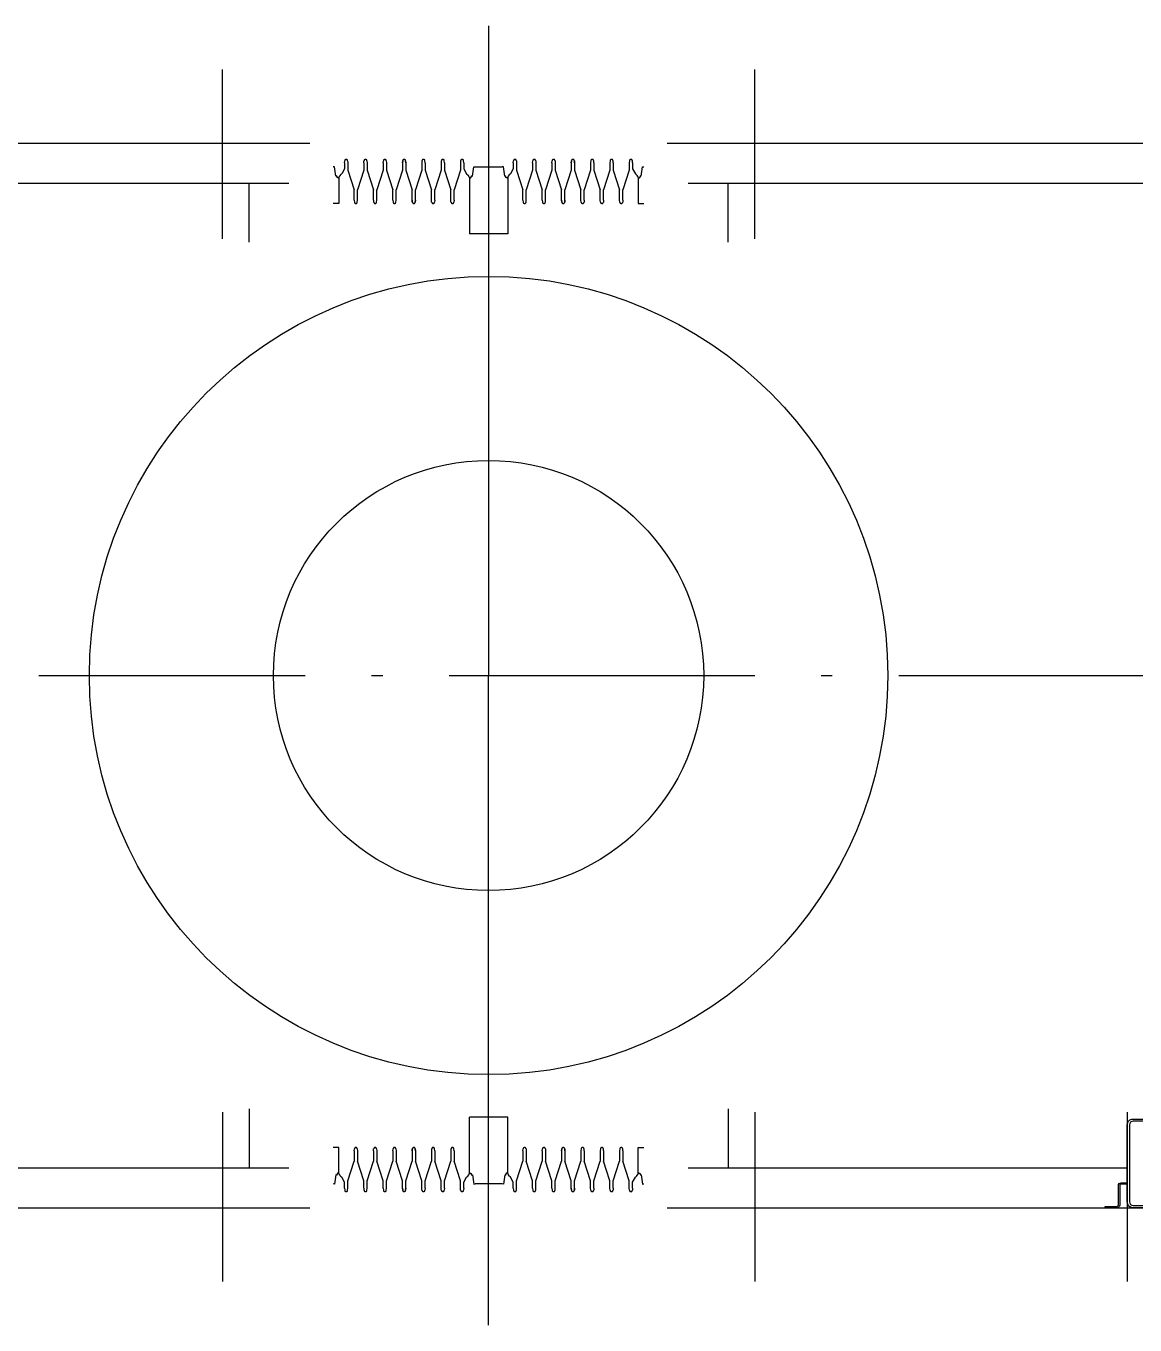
# Model space of a CAD drawing. Header units: millimetres. Extents: x 39 to 880, y 30 to 327.
# Drawn here: x 282.5 to 332.5, y 113 to 171.5 of the extents above; entities that cross this region are included whole.
import ezdxf

# ---------------------------------------------------------------- set-up
doc = ezdxf.new("R2010")
doc.units = ezdxf.units.MM
doc.linetypes.add('ACAD_ISO10W100', pattern=[18.5, 12, -3, 0.5, -3])
doc.layers.add('AXE', color=1, linetype='ACAD_ISO10W100')
doc.layers.add('SUBTIRE', color=1, linetype='Continuous')

msp = doc.modelspace()

# ---------------------------------------------------------------- linework, layer by layer
at = {"color": 1, "linetype": 'ACAD_ISO10W100'}
for p, q in [((98.079, 142.244), (303.351, 142.244)), ((303.351, 142.244), (436.951, 142.244))]:
    msp.add_line(p, q, dxfattribs=at)
at = {"layer": 'AXE', "ltscale": 10}
for p in [(303.351, 171.535), (303.351, 112.952)]:
    msp.add_line(p, (303.351, 142.244), dxfattribs=at)
at = {"layer": 'AXE'}
for p, q in [((291.351, 161.933), (291.351, 169.574)), ((315.351, 161.933), (315.351, 169.574)), ((296.856, 165.363), (296.864, 165.456)), ((296.856, 165.363), (296.856, 165.086)), ((296.998, 165.456), (297.006, 165.363)), ((297.006, 165.363), (297.006, 165.036)), ((297.727, 165.363), (297.735, 165.456)), ((297.727, 165.363), (297.727, 165.036)), ((297.87, 165.456), (297.878, 165.363)), ((297.878, 165.363), (297.878, 165.036)), ((298.599, 165.363), (298.607, 165.456)), ((298.599, 165.363), (298.599, 165.036)), ((298.741, 165.456), (298.749, 165.363)), ((298.749, 165.363), (298.749, 165.036)), ((299.471, 165.363), (299.479, 165.456)), ((299.479, 165.456), (299.471, 165.363)), ((299.471, 165.363), (299.471, 165.036)), ((299.471, 165.363), (299.471, 165.036)), ((299.613, 165.456), (299.621, 165.363)), ((299.621, 165.363), (299.613, 165.456)), ((299.621, 165.363), (299.621, 165.036)), ((299.621, 165.363), (299.621, 165.036)), ((300.35, 165.456), (300.342, 165.363)), ((300.342, 165.363), (300.342, 165.036)), ((300.492, 165.363), (300.484, 165.456)), ((300.492, 165.363), (300.484, 165.456)), ((300.492, 165.363), (300.492, 165.036)), ((300.492, 165.363), (300.492, 165.036)), ((301.222, 165.456), (301.214, 165.363)), ((301.222, 165.456), (301.214, 165.363)), ((301.214, 165.363), (301.214, 165.036)), ((301.214, 165.363), (301.214, 165.036)), ((301.364, 165.363), (301.356, 165.456)), ((301.364, 165.363), (301.356, 165.456)), ((301.364, 165.363), (301.364, 165.036)), ((301.364, 165.363), (301.364, 165.036)), ((302.093, 165.456), (302.085, 165.363)), ((302.093, 165.456), (302.085, 165.363)), ((302.085, 165.363), (302.085, 165.036)), ((302.236, 165.363), (302.228, 165.456)), ((302.236, 165.363), (302.228, 165.456)), ((302.236, 165.363), (302.236, 165.086)), ((304.466, 165.363), (304.474, 165.456)), ((304.466, 165.363), (304.474, 165.456)), ((304.466, 165.363), (304.466, 165.086)), ((304.608, 165.456), (304.616, 165.363)), ((304.608, 165.456), (304.616, 165.363)), ((304.616, 165.363), (304.616, 165.036)), ((305.337, 165.363), (305.345, 165.456)), ((305.337, 165.363), (305.345, 165.456)), ((305.337, 165.363), (305.337, 165.036)), ((305.337, 165.363), (305.337, 165.036)), ((305.48, 165.456), (305.488, 165.363)), ((305.48, 165.456), (305.488, 165.363)), ((305.488, 165.363), (305.488, 165.036)), ((305.488, 165.363), (305.488, 165.036)), ((306.209, 165.363), (306.217, 165.456)), ((306.209, 165.363), (306.217, 165.456)), ((306.209, 165.363), (306.209, 165.036)), ((306.209, 165.363), (306.209, 165.036)), ((306.351, 165.456), (306.359, 165.363)), ((306.359, 165.363), (306.359, 165.036)), ((307.089, 165.456), (307.081, 165.363)), ((307.081, 165.363), (307.089, 165.456)), ((307.081, 165.363), (307.081, 165.036)), ((307.081, 165.363), (307.081, 165.036)), ((307.231, 165.363), (307.223, 165.456)), ((307.223, 165.456), (307.231, 165.363)), ((307.231, 165.363), (307.231, 165.036)), ((307.231, 165.363), (307.231, 165.036)), ((307.96, 165.456), (307.952, 165.363)), ((307.952, 165.363), (307.952, 165.036)), ((308.102, 165.363), (308.094, 165.456)), ((308.102, 165.363), (308.102, 165.036)), ((308.832, 165.456), (308.824, 165.363)), ((308.824, 165.363), (308.824, 165.036)), ((308.974, 165.363), (308.966, 165.456)), ((308.974, 165.363), (308.974, 165.036)), ((309.703, 165.456), (309.695, 165.363)), ((309.695, 165.363), (309.695, 165.036)), ((309.846, 165.363), (309.838, 165.456)), ((309.846, 165.363), (309.846, 165.086)), ((296.41, 165.184), (296.351, 165.176)), ((296.471, 164.769), (296.41, 165.184)), ((296.491, 164.772), (296.471, 164.769)), ((296.535, 164.708), (296.491, 164.772)), ((296.604, 164.656), (296.539, 164.704)), ((296.604, 164.699), (296.604, 164.656)), ((296.604, 164.656), (296.604, 163.529)), ((296.657, 164.781), (296.636, 164.765)), ((296.728, 164.866), (296.657, 164.812)), ((296.657, 164.812), (296.657, 164.781)), ((296.856, 165.086), (296.732, 164.871)), ((297.006, 165.036), (297.292, 164.152)), ((297.727, 165.036), (297.442, 164.152)), ((297.878, 165.036), (298.163, 164.152)), ((298.599, 165.036), (298.313, 164.152)), ((298.749, 165.036), (299.035, 164.152)), ((299.471, 165.036), (299.185, 164.152)), ((299.621, 165.036), (299.906, 164.152)), ((300.342, 165.036), (300.057, 164.152)), ((300.492, 165.036), (300.778, 164.152)), ((300.492, 165.036), (300.778, 164.152)), ((301.214, 165.036), (300.928, 164.152)), ((301.214, 165.036), (300.928, 164.152)), ((301.364, 165.036), (301.65, 164.152)), ((302.085, 165.036), (301.8, 164.152)), ((302.236, 165.086), (302.36, 164.871)), ((302.236, 165.086), (302.36, 164.871)), ((302.364, 164.866), (302.434, 164.812)), ((302.364, 164.866), (302.434, 164.812)), ((302.434, 164.812), (302.434, 164.781)), ((302.434, 164.812), (302.434, 164.781)), ((302.434, 164.781), (302.455, 164.765)), ((302.434, 164.781), (302.455, 164.765)), ((302.488, 164.699), (302.488, 164.656)), ((302.488, 164.699), (302.488, 164.656)), ((304.214, 164.699), (304.214, 164.656)), ((304.214, 164.699), (304.214, 164.656)), ((304.267, 164.781), (304.246, 164.765)), ((304.267, 164.781), (304.246, 164.765)), ((304.338, 164.866), (304.267, 164.812)), ((304.338, 164.866), (304.267, 164.812)), ((304.267, 164.812), (304.267, 164.781)), ((304.267, 164.812), (304.267, 164.781)), ((304.466, 165.086), (304.342, 164.871)), ((304.466, 165.086), (304.342, 164.871)), ((304.616, 165.036), (304.902, 164.152)), ((305.337, 165.036), (305.052, 164.152)), ((305.488, 165.036), (305.773, 164.152)), ((305.488, 165.036), (305.773, 164.152)), ((306.209, 165.036), (305.923, 164.152)), ((306.209, 165.036), (305.923, 164.152)), ((306.359, 165.036), (306.645, 164.152)), ((307.081, 165.036), (306.795, 164.152)), ((307.231, 165.036), (307.516, 164.152)), ((307.952, 165.036), (307.667, 164.152)), ((308.102, 165.036), (308.388, 164.152)), ((308.824, 165.036), (308.538, 164.152)), ((308.974, 165.036), (309.26, 164.152)), ((309.695, 165.036), (309.41, 164.152)), ((309.846, 165.086), (309.97, 164.871)), ((309.974, 164.866), (310.044, 164.812)), ((310.044, 164.812), (310.044, 164.781)), ((310.044, 164.781), (310.065, 164.765)), ((310.098, 164.656), (310.162, 164.704)), ((310.098, 164.699), (310.098, 164.656)), ((310.098, 164.656), (310.098, 163.529)), ((310.167, 164.708), (310.211, 164.772)), ((310.211, 164.772), (310.231, 164.769)), ((310.231, 164.769), (310.291, 165.184)), ((310.291, 165.184), (310.351, 165.176)), ((297.292, 163.686), (297.292, 164.152)), ((297.442, 163.686), (297.442, 164.152)), ((298.163, 163.686), (298.163, 164.152)), ((298.313, 163.686), (298.313, 164.152)), ((299.035, 163.686), (299.035, 164.152)), ((299.185, 163.686), (299.185, 164.152)), ((299.906, 163.686), (299.906, 164.152)), ((300.057, 163.686), (300.057, 164.152)), ((300.778, 163.686), (300.778, 164.152)), ((300.928, 163.686), (300.928, 164.152)), ((301.65, 163.686), (301.65, 164.152)), ((301.8, 163.686), (301.8, 164.152)), ((304.902, 163.686), (304.902, 164.152)), ((305.052, 163.686), (305.052, 164.152)), ((305.773, 163.686), (305.773, 164.152)), ((305.923, 163.686), (305.923, 164.152)), ((306.645, 163.686), (306.645, 164.152)), ((306.795, 163.686), (306.795, 164.152)), ((307.516, 163.686), (307.516, 164.152)), ((307.667, 163.686), (307.667, 164.152)), ((308.388, 163.686), (308.388, 164.152)), ((308.538, 163.686), (308.538, 164.152)), ((309.26, 163.686), (309.26, 164.152)), ((309.41, 163.686), (309.41, 164.152)), ((296.604, 163.529), (296.351, 163.529)), ((297.292, 163.686), (297.3, 163.593)), ((297.434, 163.593), (297.442, 163.686)), ((298.163, 163.686), (298.171, 163.593)), ((298.305, 163.593), (298.313, 163.686)), ((299.035, 163.686), (299.043, 163.593)), ((299.177, 163.593), (299.185, 163.686)), ((299.906, 163.686), (299.914, 163.593)), ((299.914, 163.593), (299.906, 163.686)), ((300.049, 163.593), (300.057, 163.686)), ((300.057, 163.686), (300.049, 163.593)), ((300.786, 163.593), (300.778, 163.686)), ((300.928, 163.686), (300.92, 163.593)), ((300.928, 163.686), (300.92, 163.593)), ((301.658, 163.593), (301.65, 163.686)), ((301.658, 163.593), (301.65, 163.686)), ((301.8, 163.686), (301.792, 163.593)), ((301.8, 163.686), (301.792, 163.593)), ((304.902, 163.686), (304.91, 163.593)), ((304.902, 163.686), (304.91, 163.593)), ((305.044, 163.593), (305.052, 163.686)), ((305.044, 163.593), (305.052, 163.686)), ((305.773, 163.686), (305.781, 163.593)), ((305.773, 163.686), (305.781, 163.593)), ((305.915, 163.593), (305.923, 163.686)), ((306.653, 163.593), (306.645, 163.686)), ((306.645, 163.686), (306.653, 163.593)), ((306.795, 163.686), (306.787, 163.593)), ((306.787, 163.593), (306.795, 163.686)), ((307.524, 163.593), (307.516, 163.686)), ((307.667, 163.686), (307.659, 163.593)), ((308.396, 163.593), (308.388, 163.686)), ((308.538, 163.686), (308.53, 163.593)), ((309.268, 163.593), (309.26, 163.686)), ((309.41, 163.686), (309.402, 163.593)), ((310.098, 163.529), (310.351, 163.529)), ((291.351, 122.554), (291.351, 114.913)), ((315.351, 122.554), (315.351, 114.913)), ((332.151, 122.554), (332.151, 114.913)), ((296.604, 120.958), (296.351, 120.958)), ((296.604, 119.831), (296.604, 120.958)), ((297.292, 120.802), (297.3, 120.894)), ((297.292, 120.802), (297.292, 120.335)), ((297.434, 120.894), (297.442, 120.802)), ((297.442, 120.802), (297.442, 120.335)), ((298.163, 120.802), (298.171, 120.894)), ((298.163, 120.802), (298.163, 120.335)), ((298.305, 120.894), (298.313, 120.802)), ((298.313, 120.802), (298.313, 120.335)), ((299.035, 120.802), (299.043, 120.894)), ((299.035, 120.802), (299.035, 120.335)), ((299.177, 120.894), (299.185, 120.802)), ((299.185, 120.802), (299.185, 120.335)), ((299.906, 120.802), (299.914, 120.894)), ((299.914, 120.894), (299.906, 120.802)), ((299.906, 120.802), (299.906, 120.335)), ((300.049, 120.894), (300.057, 120.802)), ((300.057, 120.802), (300.049, 120.894)), ((300.057, 120.802), (300.057, 120.335)), ((300.786, 120.894), (300.778, 120.802)), ((300.778, 120.802), (300.778, 120.335)), ((300.928, 120.802), (300.92, 120.894)), ((300.928, 120.802), (300.92, 120.894)), ((300.928, 120.802), (300.928, 120.335)), ((301.658, 120.894), (301.65, 120.802)), ((301.658, 120.894), (301.65, 120.802)), ((301.65, 120.802), (301.65, 120.335)), ((301.8, 120.802), (301.792, 120.894)), ((301.8, 120.802), (301.792, 120.894)), ((301.8, 120.802), (301.8, 120.335)), ((304.902, 120.802), (304.91, 120.894)), ((304.902, 120.802), (304.91, 120.894)), ((304.902, 120.802), (304.902, 120.335)), ((305.044, 120.894), (305.052, 120.802)), ((305.044, 120.894), (305.052, 120.802)), ((305.052, 120.802), (305.052, 120.335)), ((305.773, 120.802), (305.781, 120.894)), ((305.773, 120.802), (305.781, 120.894)), ((305.773, 120.802), (305.773, 120.335)), ((305.915, 120.894), (305.923, 120.802)), ((305.923, 120.802), (305.923, 120.335)), ((306.653, 120.894), (306.645, 120.802)), ((306.645, 120.802), (306.653, 120.894)), ((306.645, 120.802), (306.645, 120.335)), ((306.795, 120.802), (306.787, 120.894)), ((306.787, 120.894), (306.795, 120.802)), ((306.795, 120.802), (306.795, 120.335)), ((307.524, 120.894), (307.516, 120.802)), ((307.516, 120.802), (307.516, 120.335)), ((307.667, 120.802), (307.659, 120.894)), ((307.667, 120.802), (307.667, 120.335)), ((308.396, 120.894), (308.388, 120.802)), ((308.388, 120.802), (308.388, 120.335)), ((308.538, 120.802), (308.53, 120.894)), ((308.538, 120.802), (308.538, 120.335)), ((309.268, 120.894), (309.26, 120.802)), ((309.26, 120.802), (309.26, 120.335)), ((309.41, 120.802), (309.402, 120.894)), ((309.41, 120.802), (309.41, 120.335)), ((310.098, 119.831), (310.098, 120.958)), ((310.098, 120.958), (310.351, 120.958)), ((297.006, 119.451), (297.292, 120.335)), ((297.727, 119.451), (297.442, 120.335)), ((297.878, 119.451), (298.163, 120.335)), ((298.599, 119.451), (298.313, 120.335)), ((298.749, 119.451), (299.035, 120.335)), ((299.471, 119.451), (299.185, 120.335)), ((299.621, 119.451), (299.906, 120.335)), ((300.342, 119.451), (300.057, 120.335)), ((300.492, 119.451), (300.778, 120.335)), ((300.492, 119.451), (300.778, 120.335)), ((301.214, 119.451), (300.928, 120.335)), ((301.214, 119.451), (300.928, 120.335)), ((301.364, 119.451), (301.65, 120.335)), ((302.085, 119.451), (301.8, 120.335)), ((304.616, 119.451), (304.902, 120.335)), ((305.337, 119.451), (305.052, 120.335)), ((305.488, 119.451), (305.773, 120.335)), ((305.488, 119.451), (305.773, 120.335)), ((306.209, 119.451), (305.923, 120.335)), ((306.209, 119.451), (305.923, 120.335)), ((306.359, 119.451), (306.645, 120.335)), ((307.081, 119.451), (306.795, 120.335)), ((307.231, 119.451), (307.516, 120.335)), ((307.952, 119.451), (307.667, 120.335)), ((308.102, 119.451), (308.388, 120.335)), ((308.824, 119.451), (308.538, 120.335)), ((308.974, 119.451), (309.26, 120.335)), ((309.695, 119.451), (309.41, 120.335)), ((296.471, 119.719), (296.41, 119.303)), ((296.491, 119.716), (296.471, 119.719)), ((296.535, 119.779), (296.491, 119.716)), ((296.604, 119.831), (296.539, 119.784)), ((296.604, 119.789), (296.604, 119.831)), ((296.657, 119.706), (296.636, 119.722)), ((296.657, 119.675), (296.657, 119.706)), ((296.728, 119.621), (296.657, 119.675)), ((296.856, 119.401), (296.732, 119.616)), ((302.236, 119.401), (302.36, 119.616)), ((302.236, 119.401), (302.36, 119.616)), ((302.364, 119.621), (302.434, 119.675)), ((302.364, 119.621), (302.434, 119.675)), ((302.434, 119.706), (302.455, 119.722)), ((302.434, 119.706), (302.455, 119.722)), ((302.434, 119.675), (302.434, 119.706)), ((302.434, 119.675), (302.434, 119.706)), ((302.488, 119.789), (302.488, 119.831)), ((302.488, 119.789), (302.488, 119.831)), ((304.214, 119.789), (304.214, 119.831)), ((304.214, 119.789), (304.214, 119.831)), ((304.267, 119.706), (304.246, 119.722)), ((304.267, 119.706), (304.246, 119.722)), ((304.267, 119.675), (304.267, 119.706)), ((304.267, 119.675), (304.267, 119.706)), ((304.338, 119.621), (304.267, 119.675)), ((304.338, 119.621), (304.267, 119.675)), ((304.466, 119.401), (304.342, 119.616)), ((304.466, 119.401), (304.342, 119.616)), ((309.846, 119.401), (309.97, 119.616)), ((309.974, 119.621), (310.044, 119.675)), ((310.044, 119.706), (310.065, 119.722)), ((310.044, 119.675), (310.044, 119.706)), ((310.098, 119.789), (310.098, 119.831)), ((310.098, 119.831), (310.162, 119.784)), ((310.167, 119.779), (310.211, 119.716)), ((310.211, 119.716), (310.231, 119.719)), ((310.231, 119.719), (310.291, 119.303)), ((296.41, 119.303), (296.351, 119.312)), ((296.856, 119.124), (296.856, 119.401)), ((296.856, 119.124), (296.864, 119.031)), ((296.998, 119.031), (297.006, 119.124)), ((297.006, 119.124), (297.006, 119.451)), ((297.727, 119.124), (297.727, 119.451)), ((297.727, 119.124), (297.735, 119.031)), ((297.87, 119.031), (297.878, 119.124)), ((297.878, 119.124), (297.878, 119.451)), ((298.599, 119.124), (298.599, 119.451)), ((298.599, 119.124), (298.607, 119.031)), ((298.741, 119.031), (298.749, 119.124)), ((298.749, 119.124), (298.749, 119.451)), ((299.471, 119.124), (299.471, 119.451)), ((299.471, 119.124), (299.471, 119.451)), ((299.471, 119.124), (299.479, 119.031)), ((299.479, 119.031), (299.471, 119.124)), ((299.613, 119.031), (299.621, 119.124)), ((299.621, 119.124), (299.613, 119.031)), ((299.621, 119.124), (299.621, 119.451)), ((299.621, 119.124), (299.621, 119.451)), ((300.342, 119.124), (300.342, 119.451)), ((300.35, 119.031), (300.342, 119.124)), ((300.492, 119.124), (300.484, 119.031)), ((300.492, 119.124), (300.484, 119.031)), ((300.492, 119.124), (300.492, 119.451)), ((300.492, 119.124), (300.492, 119.451)), ((301.214, 119.124), (301.214, 119.451)), ((301.214, 119.124), (301.214, 119.451)), ((301.222, 119.031), (301.214, 119.124)), ((301.222, 119.031), (301.214, 119.124)), ((301.364, 119.124), (301.356, 119.031)), ((301.364, 119.124), (301.356, 119.031)), ((301.364, 119.124), (301.364, 119.451)), ((301.364, 119.124), (301.364, 119.451)), ((302.085, 119.124), (302.085, 119.451)), ((302.093, 119.031), (302.085, 119.124)), ((302.093, 119.031), (302.085, 119.124)), ((302.236, 119.124), (302.228, 119.031)), ((302.236, 119.124), (302.228, 119.031)), ((302.236, 119.124), (302.236, 119.401)), ((304.466, 119.124), (304.466, 119.401)), ((304.466, 119.124), (304.474, 119.031)), ((304.466, 119.124), (304.474, 119.031)), ((304.608, 119.031), (304.616, 119.124)), ((304.608, 119.031), (304.616, 119.124)), ((304.616, 119.124), (304.616, 119.451)), ((305.337, 119.124), (305.337, 119.451)), ((305.337, 119.124), (305.337, 119.451)), ((305.337, 119.124), (305.345, 119.031)), ((305.337, 119.124), (305.345, 119.031)), ((305.48, 119.031), (305.488, 119.124)), ((305.48, 119.031), (305.488, 119.124)), ((305.488, 119.124), (305.488, 119.451)), ((305.488, 119.124), (305.488, 119.451)), ((306.209, 119.124), (306.209, 119.451)), ((306.209, 119.124), (306.209, 119.451)), ((306.209, 119.124), (306.217, 119.031)), ((306.209, 119.124), (306.217, 119.031)), ((306.351, 119.031), (306.359, 119.124)), ((306.359, 119.124), (306.359, 119.451)), ((307.081, 119.124), (307.081, 119.451)), ((307.081, 119.124), (307.081, 119.451)), ((307.089, 119.031), (307.081, 119.124)), ((307.081, 119.124), (307.089, 119.031)), ((307.231, 119.124), (307.223, 119.031)), ((307.223, 119.031), (307.231, 119.124)), ((307.231, 119.124), (307.231, 119.451)), ((307.231, 119.124), (307.231, 119.451)), ((307.952, 119.124), (307.952, 119.451)), ((307.96, 119.031), (307.952, 119.124)), ((308.102, 119.124), (308.094, 119.031)), ((308.102, 119.124), (308.102, 119.451)), ((308.824, 119.124), (308.824, 119.451)), ((308.832, 119.031), (308.824, 119.124)), ((308.974, 119.124), (308.966, 119.031)), ((308.974, 119.124), (308.974, 119.451)), ((309.695, 119.124), (309.695, 119.451)), ((309.703, 119.031), (309.695, 119.124)), ((309.846, 119.124), (309.838, 119.031)), ((309.846, 119.124), (309.846, 119.401)), ((310.291, 119.303), (310.351, 119.312))]:
    msp.add_line(p, q, dxfattribs=at)
at = {"layer": 'AXE', "ltscale": 10}
for radius in [18, 9.7]:
    msp.add_circle((303.351, 142.244), radius, dxfattribs=at)
at = {"layer": 'AXE'}
for centre, radius, start, end in [((296.858, 165.363), 0.002, 175.11229, 184.88771), ((296.934, 165.45), 0.07, 92.14064, 175.11229), ((296.928, 165.45), 0.07, 4.88771, 87.85936), ((297.004, 165.363), 0.002, 355, 4.88771), ((297.729, 165.363), 0.002, 175.11229, 184.88771), ((297.805, 165.45), 0.07, 92.14064, 175.11229), ((297.8, 165.45), 0.07, 4.88771, 87.85936), ((297.876, 165.363), 0.002, 355, 4.88771), ((298.601, 165.363), 0.002, 175.11229, 184.88771), ((298.677, 165.45), 0.07, 92.14064, 175.11229), ((298.672, 165.45), 0.07, 4.88771, 87.85936), ((298.747, 165.363), 0.002, 355, 4.88771), ((299.473, 165.363), 0.002, 175.11229, 184.88771), ((299.473, 165.363), 0.002, 175.11229, 185), ((299.548, 165.45), 0.07, 92.14064, 175.11229), ((299.548, 165.45), 0.07, 92.14064, 175.11229), ((299.543, 165.45), 0.07, 4.88771, 87.85936), ((299.543, 165.45), 0.07, 4.88771, 87.85936), ((299.619, 165.363), 0.002, 355, 4.88771), ((299.619, 165.363), 0.002, 355.11229, 4.88771), ((300.344, 165.363), 0.002, 175.11229, 185), ((300.42, 165.45), 0.07, 92.14064, 175.11229), ((300.42, 165.45), 0.07, 92.14064, 175.11229), ((300.415, 165.45), 0.07, 4.88771, 87.85936), ((300.415, 165.45), 0.07, 4.88771, 87.85936), ((300.49, 165.363), 0.002, 355.11229, 4.88771), ((300.49, 165.363), 0.002, 355.11229, 4.88771), ((301.216, 165.363), 0.002, 175.11229, 185), ((301.216, 165.363), 0.002, 175.11229, 185), ((301.292, 165.45), 0.07, 92.14064, 175.11229), ((301.292, 165.45), 0.07, 92.14064, 175.11229), ((301.286, 165.45), 0.07, 4.88771, 87.85936), ((301.286, 165.45), 0.07, 4.88771, 87.85936), ((301.362, 165.363), 0.002, 355.11229, 4.88771), ((301.362, 165.363), 0.002, 355.11229, 4.88771), ((302.087, 165.363), 0.002, 175.11229, 185), ((302.087, 165.363), 0.002, 175.11229, 185), ((302.163, 165.45), 0.07, 92.14064, 175.11229), ((302.163, 165.45), 0.07, 92.14064, 175.11229), ((302.158, 165.45), 0.07, 4.88771, 87.85936), ((302.158, 165.45), 0.07, 4.88771, 87.85936), ((302.234, 165.363), 0.002, 355.11229, 4.88771), ((302.234, 165.363), 0.002, 355.11229, 4.88771), ((304.468, 165.363), 0.002, 175.11229, 184.88771), ((304.468, 165.363), 0.002, 175.11229, 184.88771), ((304.544, 165.45), 0.07, 92.14064, 175.11229), ((304.544, 165.45), 0.07, 92.14064, 175.11229), ((304.538, 165.45), 0.07, 4.88771, 87.85936), ((304.538, 165.45), 0.07, 4.88771, 87.85936), ((304.614, 165.363), 0.002, 355, 4.88771), ((304.614, 165.363), 0.002, 355, 4.88771), ((305.339, 165.363), 0.002, 175.11229, 184.88771), ((305.339, 165.363), 0.002, 175.11229, 184.88771), ((305.415, 165.45), 0.07, 92.14064, 175.11229), ((305.415, 165.45), 0.07, 92.14064, 175.11229), ((305.41, 165.45), 0.07, 4.88771, 87.85936), ((305.41, 165.45), 0.07, 4.88771, 87.85936), ((305.486, 165.363), 0.002, 355, 4.88771), ((305.486, 165.363), 0.002, 355, 4.88771), ((306.211, 165.363), 0.002, 175.11229, 184.88771), ((306.211, 165.363), 0.002, 175.11229, 184.88771), ((306.287, 165.45), 0.07, 92.14064, 175.11229), ((306.287, 165.45), 0.07, 92.14064, 175.11229), ((306.282, 165.45), 0.07, 4.88771, 87.85936), ((306.282, 165.45), 0.07, 4.88771, 87.85936), ((306.357, 165.363), 0.002, 355, 4.88771), ((307.083, 165.363), 0.002, 175.11229, 185), ((307.083, 165.363), 0.002, 175.11229, 184.88771), ((307.158, 165.45), 0.07, 92.14064, 175.11229), ((307.158, 165.45), 0.07, 92.14064, 175.11229), ((307.153, 165.45), 0.07, 4.88771, 87.85936), ((307.153, 165.45), 0.07, 4.88771, 87.85936), ((307.229, 165.363), 0.002, 355.11229, 4.88771), ((307.229, 165.363), 0.002, 355, 4.88771), ((307.954, 165.363), 0.002, 175.11229, 185), ((308.03, 165.45), 0.07, 92.14064, 175.11229), ((308.025, 165.45), 0.07, 4.88771, 87.85936), ((308.1, 165.363), 0.002, 355.11229, 4.88771), ((308.826, 165.363), 0.002, 175.11229, 185), ((308.902, 165.45), 0.07, 92.14064, 175.11229), ((308.896, 165.45), 0.07, 4.88771, 87.85936), ((308.972, 165.363), 0.002, 355.11229, 4.88771), ((309.697, 165.363), 0.002, 175.11229, 185), ((309.773, 165.45), 0.07, 92.14064, 175.11229), ((309.768, 165.45), 0.07, 4.88771, 87.85936), ((309.844, 165.363), 0.002, 355.11229, 4.88771), ((296.551, 164.72), 0.02, 214.87877, 233.61662), ((296.688, 164.699), 0.084, 127.79781, 180), ((296.718, 164.879), 0.016, 307.79781, 330), ((302.374, 164.879), 0.016, 210, 232.20219), ((302.374, 164.879), 0.016, 210, 232.20219), ((302.404, 164.699), 0.084, 0, 52.20219), ((302.404, 164.699), 0.084, 0, 52.20219), ((304.298, 164.699), 0.084, 127.79781, 180), ((304.298, 164.699), 0.084, 127.79781, 180), ((304.328, 164.879), 0.016, 307.79781, 330), ((304.328, 164.879), 0.016, 307.79781, 330), ((309.984, 164.879), 0.016, 210, 232.20219), ((310.014, 164.699), 0.084, 0, 52.20219), ((310.15, 164.72), 0.02, 306.38338, 325.12123), ((297.294, 163.686), 0.002, 175.11229, 184.88771), ((297.369, 163.599), 0.07, 184.88771, 267.85936), ((297.364, 163.599), 0.07, 272.14064, 355.11229), ((297.44, 163.686), 0.002, 355.11229, 5), ((298.165, 163.686), 0.002, 175.11229, 184.88771), ((298.241, 163.599), 0.07, 184.88771, 267.85936), ((298.236, 163.599), 0.07, 272.14064, 355.11229), ((298.311, 163.686), 0.002, 355.11229, 5), ((299.037, 163.686), 0.002, 175.11229, 184.88771), ((299.113, 163.599), 0.07, 184.88771, 267.85936), ((299.107, 163.599), 0.07, 272.14064, 355.11229), ((299.183, 163.686), 0.002, 355.11229, 5), ((299.908, 163.686), 0.002, 175.11229, 184.88771), ((299.908, 163.686), 0.002, 175, 184.88771), ((299.984, 163.599), 0.07, 184.88771, 267.85936), ((299.984, 163.599), 0.07, 184.88771, 267.85936), ((299.979, 163.599), 0.07, 272.14064, 355.11229), ((299.979, 163.599), 0.07, 272.14064, 355.11229), ((300.055, 163.686), 0.002, 355.11229, 5), ((300.055, 163.686), 0.002, 355.11229, 4.88771), ((300.78, 163.686), 0.002, 175, 184.88771), ((300.856, 163.599), 0.07, 184.88771, 267.85936), ((300.856, 163.599), 0.07, 184.88771, 267.85936), ((300.85, 163.599), 0.07, 272.14064, 355.11229), ((300.85, 163.599), 0.07, 272.14064, 355.11229), ((300.926, 163.686), 0.002, 355.11229, 4.88771), ((300.926, 163.686), 0.002, 355.11229, 4.88771), ((301.652, 163.686), 0.002, 175, 184.88771), ((301.652, 163.686), 0.002, 175, 184.88771), ((301.727, 163.599), 0.07, 184.88771, 267.85936), ((301.727, 163.599), 0.07, 184.88771, 267.85936), ((301.722, 163.599), 0.07, 272.14064, 355.11229), ((301.722, 163.599), 0.07, 272.14064, 355.11229), ((301.798, 163.686), 0.002, 355.11229, 4.88771), ((301.798, 163.686), 0.002, 355.11229, 4.88771), ((304.904, 163.686), 0.002, 175.11229, 184.88771), ((304.904, 163.686), 0.002, 175.11229, 184.88771), ((304.979, 163.599), 0.07, 184.88771, 267.85936), ((304.979, 163.599), 0.07, 184.88771, 267.85936), ((304.974, 163.599), 0.07, 272.14064, 355.11229), ((304.974, 163.599), 0.07, 272.14064, 355.11229), ((305.05, 163.686), 0.002, 355.11229, 5), ((305.05, 163.686), 0.002, 355.11229, 5), ((305.775, 163.686), 0.002, 175.11229, 184.88771), ((305.775, 163.686), 0.002, 175.11229, 184.88771), ((305.851, 163.599), 0.07, 184.88771, 267.85936), ((305.851, 163.599), 0.07, 184.88771, 267.85936), ((305.846, 163.599), 0.07, 272.14064, 355.11229), ((305.846, 163.599), 0.07, 272.14064, 355.11229), ((305.921, 163.686), 0.002, 355.11229, 5), ((306.647, 163.686), 0.002, 175, 184.88771), ((306.647, 163.686), 0.002, 175.11229, 184.88771), ((306.723, 163.599), 0.07, 184.88771, 267.85936), ((306.723, 163.599), 0.07, 184.88771, 267.85936), ((306.717, 163.599), 0.07, 272.14064, 355.11229), ((306.717, 163.599), 0.07, 272.14064, 355.11229), ((306.793, 163.686), 0.002, 355.11229, 4.88771), ((306.793, 163.686), 0.002, 355.11229, 5), ((307.518, 163.686), 0.002, 175, 184.88771), ((307.594, 163.599), 0.07, 184.88771, 267.85936), ((307.589, 163.599), 0.07, 272.14064, 355.11229), ((307.665, 163.686), 0.002, 355.11229, 4.88771), ((308.39, 163.686), 0.002, 175, 184.88771), ((308.466, 163.599), 0.07, 184.88771, 267.85936), ((308.46, 163.599), 0.07, 272.14064, 355.11229), ((308.536, 163.686), 0.002, 355.11229, 4.88771), ((309.262, 163.686), 0.002, 175, 184.88771), ((309.337, 163.599), 0.07, 184.88771, 267.85936), ((309.332, 163.599), 0.07, 272.14064, 355.11229), ((309.408, 163.686), 0.002, 355.11229, 4.88771), ((297.294, 120.801), 0.002, 175.11229, 184.88771), ((297.369, 120.888), 0.07, 92.14064, 175.11229), ((297.364, 120.888), 0.07, 4.88771, 87.85936), ((297.44, 120.801), 0.002, 355, 4.88771), ((298.165, 120.801), 0.002, 175.11229, 184.88771), ((298.241, 120.888), 0.07, 92.14064, 175.11229), ((298.236, 120.888), 0.07, 4.88771, 87.85936), ((298.311, 120.801), 0.002, 355, 4.88771), ((299.037, 120.801), 0.002, 175.11229, 184.88771), ((299.113, 120.888), 0.07, 92.14064, 175.11229), ((299.107, 120.888), 0.07, 4.88771, 87.85936), ((299.183, 120.801), 0.002, 355, 4.88771), ((299.908, 120.801), 0.002, 175.11229, 184.88771), ((299.908, 120.801), 0.002, 175.11229, 185), ((299.984, 120.888), 0.07, 92.14064, 175.11229), ((299.984, 120.888), 0.07, 92.14064, 175.11229), ((299.979, 120.888), 0.07, 4.88771, 87.85936), ((299.979, 120.888), 0.07, 4.88771, 87.85936), ((300.055, 120.801), 0.002, 355, 4.88771), ((300.055, 120.801), 0.002, 355.11229, 4.88771), ((300.78, 120.801), 0.002, 175.11229, 185), ((300.856, 120.888), 0.07, 92.14064, 175.11229), ((300.856, 120.888), 0.07, 92.14064, 175.11229), ((300.85, 120.888), 0.07, 4.88771, 87.85936), ((300.85, 120.888), 0.07, 4.88771, 87.85936), ((300.926, 120.801), 0.002, 355.11229, 4.88771), ((300.926, 120.801), 0.002, 355.11229, 4.88771), ((301.652, 120.801), 0.002, 175.11229, 185), ((301.652, 120.801), 0.002, 175.11229, 185), ((301.727, 120.888), 0.07, 92.14064, 175.11229), ((301.727, 120.888), 0.07, 92.14064, 175.11229), ((301.722, 120.888), 0.07, 4.88771, 87.85936), ((301.722, 120.888), 0.07, 4.88771, 87.85936), ((301.798, 120.801), 0.002, 355.11229, 4.88771), ((301.798, 120.801), 0.002, 355.11229, 4.88771), ((304.904, 120.801), 0.002, 175.11229, 184.88771), ((304.904, 120.801), 0.002, 175.11229, 184.88771), ((304.979, 120.888), 0.07, 92.14064, 175.11229), ((304.979, 120.888), 0.07, 92.14064, 175.11229), ((304.974, 120.888), 0.07, 4.88771, 87.85936), ((304.974, 120.888), 0.07, 4.88771, 87.85936), ((305.05, 120.801), 0.002, 355, 4.88771), ((305.05, 120.801), 0.002, 355, 4.88771), ((305.775, 120.801), 0.002, 175.11229, 184.88771), ((305.775, 120.801), 0.002, 175.11229, 184.88771), ((305.851, 120.888), 0.07, 92.14064, 175.11229), ((305.851, 120.888), 0.07, 92.14064, 175.11229), ((305.846, 120.888), 0.07, 4.88771, 87.85936), ((305.846, 120.888), 0.07, 4.88771, 87.85936), ((305.921, 120.801), 0.002, 355, 4.88771), ((306.647, 120.801), 0.002, 175.11229, 185), ((306.647, 120.801), 0.002, 175.11229, 184.88771), ((306.723, 120.888), 0.07, 92.14064, 175.11229), ((306.723, 120.888), 0.07, 92.14064, 175.11229), ((306.717, 120.888), 0.07, 4.88771, 87.85936), ((306.717, 120.888), 0.07, 4.88771, 87.85936), ((306.793, 120.801), 0.002, 355.11229, 4.88771), ((306.793, 120.801), 0.002, 355, 4.88771), ((307.518, 120.801), 0.002, 175.11229, 185), ((307.594, 120.888), 0.07, 92.14064, 175.11229), ((307.589, 120.888), 0.07, 4.88771, 87.85936), ((307.665, 120.801), 0.002, 355.11229, 4.88771), ((308.39, 120.801), 0.002, 175.11229, 185), ((308.466, 120.888), 0.07, 92.14064, 175.11229), ((308.46, 120.888), 0.07, 4.88771, 87.85936), ((308.536, 120.801), 0.002, 355.11229, 4.88771), ((309.262, 120.801), 0.002, 175.11229, 185), ((309.337, 120.888), 0.07, 92.14064, 175.11229), ((309.332, 120.888), 0.07, 4.88771, 87.85936), ((309.408, 120.801), 0.002, 355.11229, 4.88771), ((296.551, 119.767), 0.02, 126.38338, 145.12123), ((296.688, 119.789), 0.084, 180, 232.20219), ((296.718, 119.608), 0.016, 30, 52.20219), ((302.374, 119.608), 0.016, 127.79781, 150), ((302.374, 119.608), 0.016, 127.79781, 150), ((302.404, 119.789), 0.084, 307.79781, 0), ((302.404, 119.789), 0.084, 307.79781, 0), ((304.298, 119.789), 0.084, 180, 232.20219), ((304.298, 119.789), 0.084, 180, 232.20219), ((304.328, 119.608), 0.016, 30, 52.20219), ((304.328, 119.608), 0.016, 30, 52.20219), ((309.984, 119.608), 0.016, 127.79781, 150), ((310.014, 119.789), 0.084, 307.79781, 0), ((310.15, 119.767), 0.02, 34.87877, 53.61662), ((296.858, 119.124), 0.002, 175.11229, 184.88771), ((296.934, 119.037), 0.07, 184.88771, 267.85936), ((296.928, 119.037), 0.07, 272.14064, 355.11229), ((297.004, 119.124), 0.002, 355.11229, 5), ((297.729, 119.124), 0.002, 175.11229, 184.88771), ((297.805, 119.037), 0.07, 184.88771, 267.85936), ((297.8, 119.037), 0.07, 272.14064, 355.11229), ((297.876, 119.124), 0.002, 355.11229, 5), ((298.601, 119.124), 0.002, 175.11229, 184.88771), ((298.677, 119.037), 0.07, 184.88771, 267.85936), ((298.672, 119.037), 0.07, 272.14064, 355.11229), ((298.747, 119.124), 0.002, 355.11229, 5), ((299.473, 119.124), 0.002, 175.11229, 184.88771), ((299.473, 119.124), 0.002, 175, 184.88771), ((299.548, 119.037), 0.07, 184.88771, 267.85936), ((299.548, 119.037), 0.07, 184.88771, 267.85936), ((299.543, 119.037), 0.07, 272.14064, 355.11229), ((299.543, 119.037), 0.07, 272.14064, 355.11229), ((299.619, 119.124), 0.002, 355.11229, 5), ((299.619, 119.124), 0.002, 355.11229, 4.88771), ((300.344, 119.124), 0.002, 175, 184.88771), ((300.42, 119.037), 0.07, 184.88771, 267.85936), ((300.42, 119.037), 0.07, 184.88771, 267.85936), ((300.415, 119.037), 0.07, 272.14064, 355.11229), ((300.415, 119.037), 0.07, 272.14064, 355.11229), ((300.49, 119.124), 0.002, 355.11229, 4.88771), ((300.49, 119.124), 0.002, 355.11229, 4.88771), ((301.216, 119.124), 0.002, 175, 184.88771), ((301.216, 119.124), 0.002, 175, 184.88771), ((301.292, 119.037), 0.07, 184.88771, 267.85936), ((301.292, 119.037), 0.07, 184.88771, 267.85936), ((301.286, 119.037), 0.07, 272.14064, 355.11229), ((301.286, 119.037), 0.07, 272.14064, 355.11229), ((301.362, 119.124), 0.002, 355.11229, 4.88771), ((301.362, 119.124), 0.002, 355.11229, 4.88771), ((302.087, 119.124), 0.002, 175, 184.88771), ((302.087, 119.124), 0.002, 175, 184.88771), ((302.163, 119.037), 0.07, 184.88771, 267.85936), ((302.163, 119.037), 0.07, 184.88771, 267.85936), ((302.158, 119.037), 0.07, 272.14064, 355.11229), ((302.158, 119.037), 0.07, 272.14064, 355.11229), ((302.234, 119.124), 0.002, 355.11229, 4.88771), ((302.234, 119.124), 0.002, 355.11229, 4.88771), ((304.468, 119.124), 0.002, 175.11229, 184.88771), ((304.468, 119.124), 0.002, 175.11229, 184.88771), ((304.544, 119.037), 0.07, 184.88771, 267.85936), ((304.544, 119.037), 0.07, 184.88771, 267.85936), ((304.538, 119.037), 0.07, 272.14064, 355.11229), ((304.538, 119.037), 0.07, 272.14064, 355.11229), ((304.614, 119.124), 0.002, 355.11229, 5), ((304.614, 119.124), 0.002, 355.11229, 5), ((305.339, 119.124), 0.002, 175.11229, 184.88771), ((305.339, 119.124), 0.002, 175.11229, 184.88771), ((305.415, 119.037), 0.07, 184.88771, 267.85936), ((305.415, 119.037), 0.07, 184.88771, 267.85936), ((305.41, 119.037), 0.07, 272.14064, 355.11229), ((305.41, 119.037), 0.07, 272.14064, 355.11229), ((305.486, 119.124), 0.002, 355.11229, 5), ((305.486, 119.124), 0.002, 355.11229, 5), ((306.211, 119.124), 0.002, 175.11229, 184.88771), ((306.211, 119.124), 0.002, 175.11229, 184.88771), ((306.287, 119.037), 0.07, 184.88771, 267.85936), ((306.287, 119.037), 0.07, 184.88771, 267.85936), ((306.282, 119.037), 0.07, 272.14064, 355.11229), ((306.282, 119.037), 0.07, 272.14064, 355.11229), ((306.357, 119.124), 0.002, 355.11229, 5), ((307.083, 119.124), 0.002, 175, 184.88771), ((307.083, 119.124), 0.002, 175.11229, 184.88771), ((307.158, 119.037), 0.07, 184.88771, 267.85936), ((307.158, 119.037), 0.07, 184.88771, 267.85936), ((307.153, 119.037), 0.07, 272.14064, 355.11229), ((307.153, 119.037), 0.07, 272.14064, 355.11229), ((307.229, 119.124), 0.002, 355.11229, 4.88771), ((307.229, 119.124), 0.002, 355.11229, 5), ((307.954, 119.124), 0.002, 175, 184.88771), ((308.03, 119.037), 0.07, 184.88771, 267.85936), ((308.025, 119.037), 0.07, 272.14064, 355.11229), ((308.1, 119.124), 0.002, 355.11229, 4.88771), ((308.826, 119.124), 0.002, 175, 184.88771), ((308.902, 119.037), 0.07, 184.88771, 267.85936), ((308.896, 119.037), 0.07, 272.14064, 355.11229), ((308.972, 119.124), 0.002, 355.11229, 4.88771), ((309.697, 119.124), 0.002, 175, 184.88771), ((309.773, 119.037), 0.07, 184.88771, 267.85936), ((309.768, 119.037), 0.07, 272.14064, 355.11229), ((309.844, 119.124), 0.002, 355.11229, 4.88771)]:
    msp.add_arc(centre, radius, start, end, dxfattribs=at)
at = {"layer": 'SUBTIRE'}
for p, q in [((151.351, 166.244), (295.291, 166.244)), ((311.411, 166.244), (428.891, 166.244)), ((302.488, 164.656), (302.552, 164.704)), ((302.488, 164.656), (302.552, 164.704)), ((302.488, 164.656), (302.488, 162.165)), ((302.557, 164.708), (302.601, 164.772)), ((302.557, 164.708), (302.601, 164.772)), ((302.601, 164.772), (302.621, 164.769)), ((302.601, 164.772), (302.621, 164.769)), ((302.621, 164.769), (302.681, 165.184)), ((302.621, 164.769), (302.681, 165.184)), ((302.681, 165.184), (302.741, 165.176)), ((302.681, 165.184), (302.741, 165.176)), ((303.951, 165.165), (302.751, 165.165)), ((303.951, 165.165), (303.351, 165.165)), ((304.02, 165.184), (303.961, 165.176)), ((304.02, 165.184), (303.961, 165.176)), ((304.081, 164.769), (304.02, 165.184)), ((304.081, 164.769), (304.02, 165.184)), ((304.101, 164.772), (304.081, 164.769)), ((304.101, 164.772), (304.081, 164.769)), ((304.145, 164.708), (304.101, 164.772)), ((304.145, 164.708), (304.101, 164.772)), ((304.214, 164.656), (304.149, 164.704)), ((304.214, 164.656), (304.149, 164.704)), ((304.214, 164.656), (304.214, 162.165)), ((274.551, 164.444), (294.351, 164.444)), ((292.551, 161.787), (292.551, 164.444)), ((312.351, 164.444), (340.011, 164.444)), ((314.151, 161.787), (314.151, 164.444)), ((304.214, 162.165), (302.488, 162.165)), ((292.551, 122.7), (292.551, 120.044)), ((314.151, 122.7), (314.151, 120.044)), ((304.214, 122.323), (302.488, 122.323)), ((302.488, 119.831), (302.488, 122.323)), ((304.214, 119.831), (304.214, 122.323)), ((268.091, 120.044), (294.351, 120.044)), ((302.488, 119.831), (302.552, 119.784)), ((302.488, 119.831), (302.552, 119.784)), ((302.557, 119.779), (302.601, 119.716)), ((302.557, 119.779), (302.601, 119.716)), ((302.601, 119.716), (302.621, 119.719)), ((302.601, 119.716), (302.621, 119.719)), ((302.621, 119.719), (302.681, 119.303)), ((302.621, 119.719), (302.681, 119.303)), ((304.081, 119.719), (304.02, 119.303)), ((304.081, 119.719), (304.02, 119.303)), ((304.101, 119.716), (304.081, 119.719)), ((304.101, 119.716), (304.081, 119.719)), ((304.145, 119.779), (304.101, 119.716)), ((304.145, 119.779), (304.101, 119.716)), ((304.214, 119.831), (304.149, 119.784)), ((304.214, 119.831), (304.149, 119.784)), ((312.351, 120.044), (332.151, 120.044)), ((302.681, 119.303), (302.741, 119.312)), ((302.681, 119.303), (302.741, 119.312)), ((303.951, 119.323), (302.751, 119.323)), ((303.951, 119.323), (303.351, 119.323)), ((304.02, 119.303), (303.961, 119.312)), ((304.02, 119.303), (303.961, 119.312)), ((151.351, 118.244), (295.291, 118.244)), ((311.411, 118.244), (428.891, 118.244))]:
    msp.add_line(p, q, dxfattribs=at)
for points in [[(332.951, 118.243), (332.411, 118.243, -0.414214), (332.151, 118.504), (332.151, 121.983, -0.414214), (332.411, 122.243), (334.391, 122.243, -0.414214), (334.651, 121.983), (334.651, 118.444), (334.551, 118.444), (334.551, 121.983, 0.414214), (334.391, 122.143), (332.411, 122.143, 0.414214), (332.251, 121.983), (332.251, 118.504, 0.414214), (332.411, 118.344), (332.951, 118.344)], [(332.151, 119.305), (331.871, 119.305, 0.414214), (331.811, 119.245), (331.811, 118.364, -0.414214), (331.691, 118.244), (331.151, 118.244), (331.151, 118.304), (331.691, 118.304, 0.414214), (331.751, 118.364), (331.751, 119.245, -0.414214), (331.871, 119.365), (332.151, 119.365)]]:
    msp.add_lwpolyline(points, format="xyb", close=True, dxfattribs=at)
for centre, start, end in [((302.54, 164.72), 306.38338, 325.12123), ((302.54, 164.72), 306.38338, 325.12123), ((304.161, 164.72), 214.87877, 233.61662), ((304.161, 164.72), 214.87877, 233.61662), ((302.54, 119.767), 34.87877, 53.61662), ((302.54, 119.767), 34.87877, 53.61662), ((304.161, 119.767), 126.38338, 145.12123), ((304.161, 119.767), 126.38338, 145.12123)]:
    msp.add_arc(centre, 0.02, start, end, dxfattribs=at)

doc.saveas('drawing.dxf')
